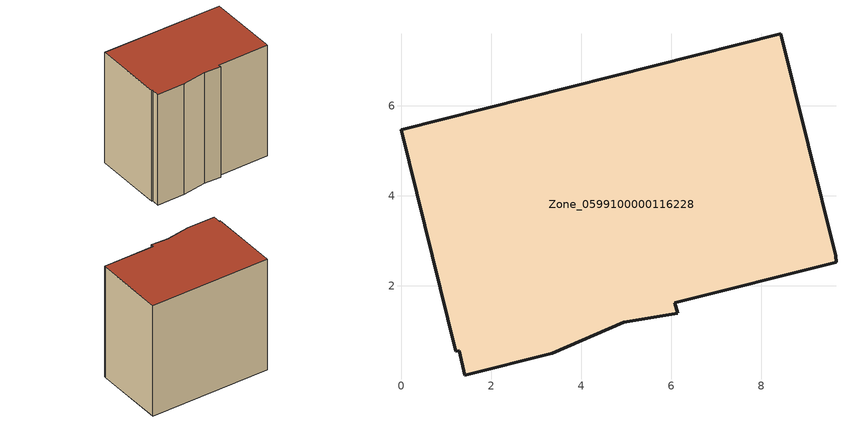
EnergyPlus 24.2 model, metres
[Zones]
Zone_0599100000116228
 floor ground (C_G): 0,5.47 8.43,7.6 9.66,2.67 9.67,2.52 6.08,1.62 6.14,1.39 4.95,1.18 3.36,0.49 1.4,0.01 1.29,0.56 1.21,0.54 z0
 wall outside (C_F): 4.95,1.18 6.14,1.39 6.08,1.62 9.67,2.52 9.66,2.67 8.43,7.6 0,5.47 1.21,0.54 1.29,0.56 1.4,0.01 3.36,0.49 4.95,1.18 z0:8.32
 roof outside (C_R): 1.29,0.56 1.4,0.01 3.36,0.49 4.95,1.18 6.14,1.39 6.08,1.62 9.67,2.52 9.66,2.67 8.43,7.6 0,5.47 1.21,0.54 z8.32
[BUILDING]
Pand.0599100000116228: North Axis=0; Terrain=City; Loads Convergence Tolerance Value=0.04; Temperature Convergence Tolerance Value=0.4; Solar Distribution=FullExterior; Maximum Number of Warmup Days=25; Minimum Number of Warmup Days=1
[Site:Location]
Rotterdam.The.Hague.AP_ZH_NLD Design_Conditions: Latitude=51.96; Longitude=4.45; Time Zone=1; Elevation=-4.5
[SITE:GROUNDTEMPERATURE:BUILDINGSURFACE]
18, 18, 18, 18, 18, 18, 18, 18, 18, 18, 18, 18
[MATERIAL] Thermal Absorptance=0.9; Solar Absorptance=0.7; Visible Absorptance=0.7
Name | Roughness | Thickness | Conductivity | Density | Specific Heat
G.TI.1975-1991 | MediumSmooth | 0.15 | 0.288461 | 540 | 1210
F.TI.1975-1991 | Rough | 0.3 | 0.230769 | 1920 | 840
R.TI.1975-1991 | MediumRough | 0.2 | 0.153846 | 1500 | 1000
[CONSTRUCTION]
C_G: G.TI.1975-1991
C_F: F.TI.1975-1991
C_R: R.TI.1975-1991
[ZONE]
Zone_0599100000116228: Type=1; Multiplier=1; Ceiling Height=Autocalculate; Volume=Autocalculate; Floor Area=autocalculate; Part of Total Floor Area=Yes
[ZONEINFILTRATION:DESIGNFLOWRATE]
Infil_Zone_0599100000116228: Zone or ZoneList or Space or SpaceList=Zone_0599100000116228; Schedule=AlwaysOn; Design Flow Rate Calculation Method=Flow/Area; Flow Rate per Floor Area=0.003; Constant Term Coefficient=1; Temperature Term Coefficient=0; Velocity Term Coefficient=0; Velocity Squared Term Coefficient=0
[HVACTEMPLATE:ZONE:IDEALLOADSAIRSYSTEM]
Zone_0599100000116228: Maximum Heating Supply Air Temperature=50; Minimum Cooling Supply Air Temperature=13; Maximum Heating Supply Air Humidity Ratio=0.0156; Minimum Cooling Supply Air Humidity Ratio=0.0077; Heating Limit=NoLimit; Cooling Limit=NoLimit; Dehumidification Control Type=ConstantSensibleHeatRatio; Cooling Sensible Heat Ratio=0.7; Dehumidification Setpoint=60; Humidification Control Type=None; Humidification Setpoint=30; Outdoor Air Method=None; Outdoor Air Flow Rate per Person=0.00944; Outdoor Air Flow Rate per Zone Floor Area=0; Outdoor Air Flow Rate per Zone=0; Demand Controlled Ventilation Type=None; Outdoor Air Economizer Type=NoEconomizer; Heat Recovery Type=None; Sensible Heat Recovery Effectiveness=0.7; Latent Heat Recovery Effectiveness=0.65
[ZONECONTROL:THERMOSTAT]
ThermostatControl_Zone_0599100000116228: Zone or ZoneList=Zone_0599100000116228; Control Type Schedule=DualSetpointControlType; Control 1=Thermostat_Zone_0599100000116228; Temperature Difference Between Cutout And Setpoint=0
[THERMOSTATSETPOINT:DUALSETPOINT]
Thermostat_Zone_0599100000116228: Heating Setpoint Temperature Schedule=HeatingSetpoint_Zone_0599100000116228; Cooling Setpoint Temperature Schedule=CoolingSetpoint_Zone_0599100000116228
[SCHEDULE:COMPACT]
HeatingSetpoint_Zone_0599100000116228: Through: 12/31, For: AllDays, Until: 24:00, 21
CoolingSetpoint_Zone_0599100000116228: Through: 12/31, For: AllDays, Until: 24:00, 24
DualSetpointControlType: Through: 12/31, For: AllDays, Until: 24:00, 4
AlwaysOn: Through: 12/31, For: AllDays, Until: 24:00, 1
